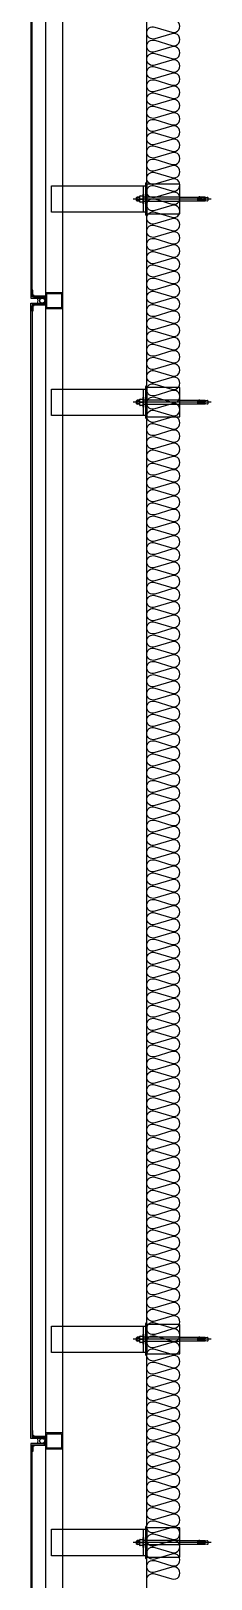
# Model space of a CAD drawing. Header units: millimetres. Extents: x -1320 to 172218, y -4077 to 50350.
# Drawn here: x 76350 to 76894, y 39832 to 44516 of the extents above; entities that cross this region are included whole.
import ezdxf

# ---------------------------------------------------------------- set-up
doc = ezdxf.new("R2010")
doc.units = ezdxf.units.MM
doc.header["$LTSCALE"] = 60
for name, color, linetype in [('A-ETC-8', 8, 'Continuous'), ('A-FIN', 6, 'Continuous'), ('INSUL', 8, 'Continuous'), ('ISL', 251, 'Continuous')]:
    doc.layers.add(name, color=color, linetype=linetype)

# ---------------------------------------------------------------- blocks, each defined once
blk = doc.blocks.new('A$C632c858f')
at = {"layer": 'A-ETC-8'}
blk.add_arc((-2.8, 0), 24, 341.8248, 18.1752, dxfattribs=at)
blk.add_ellipse((34, 0), major_axis=(7.59, 0), ratio=0.987937, dxfattribs=at)
blk = doc.blocks.new('A$Cae507117')
at = {"layer": 'A-ETC-8'}
for points in [[(-50, 0), (-50, -50), (0, -50), (0, 0)], [(-46.8, -3.2), (-46.8, -46.8), (-3.2, -46.8), (-3.2, -3.2)]]:
    blk.add_lwpolyline(points, close=True, dxfattribs=at)
blk = doc.blocks.new('너트 M12')
for p, q in [((-9, 0), (9, 0)), ((-9.5, -9), (-9.5, -0.5)), ((9, -9.5), (-9, -9.5)), ((0, -8.3), (0, -1.2)), ((9.5, -0.5), (9.5, -9))]:
    blk.add_line(p, q)
for centre, start, end in [((-9, -0.5), 90, 180), ((-9, -9), 180, 270), ((9, -0.5), 0, 90), ((9, -9), 270, 0)]:
    blk.add_arc(centre, 0.5, start, end)
at = {"extrusion": (0, 0, -1)}
for centre, major_axis, ratio, start_param, end_param in [((-4.8, -0.9), (-4.75, 0.31), 0.185359, -0.024388, 3.141593), ((4.8, -0.9), (4.75, 0.31), 0.185108, 3.141593, 6.30754), ((-4.8, -8.6), (4.75, 0.31), 0.187111, 0, 3.166211), ((4.8, -8.6), (-4.75, 0.31), 0.185991, 3.117121, 6.283185)]:
    blk.add_ellipse(centre, major_axis=major_axis, ratio=ratio, start_param=start_param, end_param=end_param, dxfattribs=at)
blk = doc.blocks.new('A$C5ebcaad0')
at = {"layer": 'A-ETC-8'}
for p, q in [((-449, -225), (-214, -225)), ((-439, -220.5), (-439, -229.5)), ((-437, -219), (-437.5, -219)), ((-437.5, -231), (-437, -231)), ((-426, -220.5), (-437, -219)), ((-437, -231), (-426, -229.5)), ((-431.6, -219.7), (-431.6, -221.5)), ((-431.6, -228.5), (-431.6, -230.2)), ((-431.1, -222.3), (-429.3, -223.5)), ((-431.1, -227.7), (-429.3, -226.5)), ((-415.6, -218.7), (-430.6, -218.7)), ((-430.6, -231.2), (-415.6, -231.2)), ((-421.1, -224), (-427.7, -224)), ((-421.1, -226), (-427.7, -226)), ((-426, -220.5), (-412, -220.5)), ((-426, -229.5), (-412, -229.5)), ((-420.6, -223.5), (-420.6, -223)), ((-420.6, -227), (-420.6, -226.5)), ((-416.6, -227), (-416.6, -223)), ((-415.6, -218.7), (-412.6, -218.7)), ((-415.6, -231.2), (-412.6, -231.2)), ((-412.6, -218.7), (-412.6, -231.2)), ((-412, -231), (-412, -219)), ((-409, -219), (-412, -219)), ((-412, -231), (-409, -231)), ((-409, -231), (-409, -219)), ((-355, -219), (-409, -219)), ((-409, -231), (-355, -231)), ((-355, -219), (-245.5, -219)), ((-245.5, -231), (-355, -231)), ((-234.2, -229.5), (-224, -229.5)), ((-234, -219), (-225.5, -219)), ((-234, -220.5), (-224, -220.5)), ((-234, -231), (-225.5, -231)), ((-225.5, -231), (-225.5, -219)), ((-224, -220.5), (-225.5, -219)), ((-224, -229.5), (-225.5, -231)), ((-224, -229.5), (-224, -220.5))]:
    blk.add_line(p, q, dxfattribs=at)
for points in [[(-255, -180.5), (-255, -269.5), (-355, -269.5), (-355, -180.5)], [(33.5, -185), (-251.5, -185), (-251.5, -265), (33.5, -265)], [(-251.5, -265), (-245.5, -265), (-245.5, -185), (-251.5, -185)], [(-245.5, -210), (-245.5, -240), (-243.5, -240), (-243.5, -210)]]:
    blk.add_lwpolyline(points, close=True, dxfattribs=at)
blk.add_lwpolyline([(-251.5, -177.5), (-251.5, -272.5, -0.414214), (-252.5, -273.5), (-255, -273.5), (-255, -176.5), (-252.5, -176.5, -0.414214)], format="xyb", close=True, dxfattribs=at)
for centre, radius, start, end in [((-437.5, -220.5), 1.5, 90, 180), ((-437.5, -229.5), 1.5, 180, 270), ((-430.6, -219.7), 1, 90, 180), ((-430.6, -221.5), 1, 180, 236.3099), ((-430.6, -228.5), 1, 123.6901, 180), ((-430.6, -230.2), 1, 180, 270), ((-427.7, -221), 3, 236.3099, 270), ((-427.7, -229), 3, 90, 123.6901), ((-421.1, -223.5), 0.5, 270, 0), ((-421.1, -226.5), 0.5, 0, 90), ((-418.6, -223), 2, 90, 180), ((-418.6, -227), 2, 180, 270), ((-418.6, -223), 2, 0, 90), ((-418.6, -227), 2, 270, 0)]:
    blk.add_arc(centre, radius, start, end, dxfattribs=at)
at = {"layer": 'A-ETC-8', "xscale": -1, "rotation": 90}
blk.add_blockref('너트 M12', (-243.5, -225), dxfattribs=at)

msp = doc.modelspace()

# ---------------------------------------------------------------- linework, layer by layer
at = {"layer": 'A-ETC-8'}
for p, q in [((76395, 680), (76395, 47016.9, 0)), ((76445, 47016.9, 0), (76445, 680))]:
    msp.add_line(p, q, dxfattribs=at)
at = {"layer": 'A-ETC-8', "elevation": 0}
for points in [[(76358, 43711.5), (76393, 43711.5), (76393, 43700.5), (76395, 43700.5), (76395, 43713.5), (76359.7, 43713.5, 0.226541), (76356, 43717.2), (76356, 43731.9), (76354, 43731.9), (76354, 43715.5, -0.414214)], [(76358, 43688.5), (76393, 43688.5), (76393, 43699.5), (76395, 43699.5), (76395, 43686.5), (76359.7, 43686.5, -0.226541), (76356, 43682.8), (76356, 43668.1), (76354, 43668.1), (76354, 43684.5, 0.414214)], [(76358, 40261.5), (76393, 40261.5), (76393, 40250.5), (76395, 40250.5), (76395, 40263.5), (76359.7, 40263.5, 0.226541), (76356, 40267.2), (76356, 40281.9), (76354, 40281.9), (76354, 40265.5, -0.414214)], [(76358, 40238.5), (76393, 40238.5), (76393, 40249.5), (76395, 40249.5), (76395, 40236.5), (76359.7, 40236.5, -0.226541), (76356, 40232.8), (76356, 40218.1), (76354, 40218.1), (76354, 40234.5, 0.414214)]]:
    msp.add_lwpolyline(points, format="xyb", close=True, dxfattribs=at)
at = {"layer": 'A-FIN', "elevation": 0}
for points in [[(76391, 47031), (76391, 47035), (76350, 47035), (76350, 43707.5), (76391, 43707.5), (76391, 43711.5), (76354, 43711.5), (76354, 47031), (76391, 47031)], [(76391, 40261.5), (76391, 40257.5), (76350, 40257.5), (76350, 43692.5), (76391, 43692.5), (76391, 43688.5), (76354, 43688.5), (76354, 40261.5), (76391, 40261.5)], [(76391, 40238.5), (76391, 40242.5), (76350, 40242.5), (76350, 36257.5), (76391, 36257.5), (76391, 36261.5), (76354, 36261.5), (76354, 40238.5), (76391, 40238.5)]]:
    msp.add_lwpolyline(points, close=True, dxfattribs=at)
at = {"layer": 'INSUL'}
msp.add_line((76700, -1050), (76700, 47000), dxfattribs=at)
at = {"layer": 'ISL', "elevation": 0}
msp.add_lwpolyline([(76700, 39830, -0.509267), (76724.2, 39847.7), (76775.8, 39832.4, 1.372593), (76775.8, 39867.7), (76724.2, 39852.4, -0.509267), (76700, 39870, -0.509267), (76724.2, 39887.7), (76775.8, 39872.4, 1.372593), (76775.8, 39907.7), (76724.2, 39892.4, -0.509267), (76700, 39910, -0.509267), (76724.2, 39927.7), (76775.8, 39912.4, 1.372593), (76775.8, 39947.7), (76724.2, 39932.4, -0.509267), (76700, 39950, -0.509267), (76724.2, 39967.7), (76775.8, 39952.4, 1.372593), (76775.8, 39987.7), (76724.2, 39972.4, -0.509267), (76700, 39990, -0.509267), (76724.2, 40007.7), (76775.8, 39992.4, 1.372593), (76775.8, 40027.7), (76724.2, 40012.4, -0.509267), (76700, 40030, -0.509267), (76724.2, 40047.7), (76775.8, 40032.4, 1.372593), (76775.8, 40067.7), (76724.2, 40052.4, -0.509267), (76700, 40070, -0.509267), (76724.2, 40087.7), (76775.8, 40072.4, 1.372593), (76775.8, 40107.7), (76724.2, 40092.4, -0.509267), (76700, 40110, -0.509267), (76724.2, 40127.7), (76775.8, 40112.4, 1.372593), (76775.8, 40147.7), (76724.2, 40132.4, -0.509267), (76700, 40150, -0.509267), (76724.2, 40167.7), (76775.8, 40152.4, 1.372593), (76775.8, 40187.7), (76724.2, 40172.4, -0.509267), (76700, 40190, -0.509267), (76724.2, 40207.7), (76775.8, 40192.4, 1.372593), (76775.8, 40227.7), (76724.2, 40212.4, -0.509267), (76700, 40230, -0.509267), (76724.2, 40247.7), (76775.8, 40232.4, 1.372593), (76775.8, 40267.7), (76724.2, 40252.4, -0.509267), (76700, 40270, -0.509267), (76724.2, 40287.7), (76775.8, 40272.4, 1.372593), (76775.8, 40307.7), (76724.2, 40292.4, -0.509267), (76700, 40310, -0.509267), (76724.2, 40327.7), (76775.8, 40312.4, 1.372593), (76775.8, 40347.7), (76724.2, 40332.4, -0.509267), (76700, 40350, -0.509267), (76724.2, 40367.7), (76775.8, 40352.4, 1.372593), (76775.8, 40387.7), (76724.2, 40372.4, -0.509267), (76700, 40390, -0.509267), (76724.2, 40407.7), (76775.8, 40392.4, 1.372593), (76775.8, 40427.7), (76724.2, 40412.4, -0.509267), (76700, 40430, -0.509267), (76724.2, 40447.7), (76775.8, 40432.4, 1.372593), (76775.8, 40467.7), (76724.2, 40452.4, -0.509267), (76700, 40470, -0.509267), (76724.2, 40487.7), (76775.8, 40472.4, 1.372593), (76775.8, 40507.7), (76724.2, 40492.4, -0.509267), (76700, 40510, -0.509267), (76724.2, 40527.7), (76775.8, 40512.4, 1.372593), (76775.8, 40547.7), (76724.2, 40532.4, -0.509267), (76700, 40550, -0.509267), (76724.2, 40567.7), (76775.8, 40552.4, 1.372593), (76775.8, 40587.7), (76724.2, 40572.4, -0.509267), (76700, 40590, -0.509267), (76724.2, 40607.7), (76775.8, 40592.4, 1.372593), (76775.8, 40627.7), (76724.2, 40612.4, -0.509267), (76700, 40630, -0.509267), (76724.2, 40647.7), (76775.8, 40632.4, 1.372593), (76775.8, 40667.7), (76724.2, 40652.4, -0.509267), (76700, 40670, -0.509267), (76724.2, 40687.7), (76775.8, 40672.4, 1.372593), (76775.8, 40707.7), (76724.2, 40692.4, -0.509267), (76700, 40710, -0.509267), (76724.2, 40727.7), (76775.8, 40712.4, 1.372593), (76775.8, 40747.7), (76724.2, 40732.4, -0.509267), (76700, 40750, -0.509267), (76724.2, 40767.7), (76775.8, 40752.4, 1.372593), (76775.8, 40787.7), (76724.2, 40772.4, -0.509267), (76700, 40790, -0.509267), (76724.2, 40807.7), (76775.8, 40792.4, 1.372593), (76775.8, 40827.7), (76724.2, 40812.4, -0.509267), (76700, 40830, -0.509267), (76724.2, 40847.7), (76775.8, 40832.4, 1.372593), (76775.8, 40867.7), (76724.2, 40852.4, -0.509267), (76700, 40870, -0.509267), (76724.2, 40887.7), (76775.8, 40872.4, 1.372593), (76775.8, 40907.7), (76724.2, 40892.4, -0.509267), (76700, 40910, -0.509267), (76724.2, 40927.7), (76775.8, 40912.4, 1.372593), (76775.8, 40947.7), (76724.2, 40932.4, -0.509267), (76700, 40950, -0.509267), (76724.2, 40967.7), (76775.8, 40952.4, 1.372593), (76775.8, 40987.7), (76724.2, 40972.4, -0.509267), (76700, 40990, -0.509267), (76724.2, 41007.7), (76775.8, 40992.4, 1.372593), (76775.8, 41027.7), (76724.2, 41012.4, -0.509267), (76700, 41030, -0.509267), (76724.2, 41047.7), (76775.8, 41032.4, 1.372593), (76775.8, 41067.7), (76724.2, 41052.4, -0.509267), (76700, 41070, -0.509267), (76724.2, 41087.7), (76775.8, 41072.4, 1.372593), (76775.8, 41107.7), (76724.2, 41092.4, -0.509267), (76700, 41110, -0.509267), (76724.2, 41127.7), (76775.8, 41112.4, 1.372593), (76775.8, 41147.7), (76724.2, 41132.4, -0.509267), (76700, 41150, -0.509267), (76724.2, 41167.7), (76775.8, 41152.4, 1.372593), (76775.8, 41187.7), (76724.2, 41172.4, -0.509267), (76700, 41190, -0.509267), (76724.2, 41207.7), (76775.8, 41192.4, 1.372593), (76775.8, 41227.7), (76724.2, 41212.4, -0.509267), (76700, 41230, -0.509267), (76724.2, 41247.7), (76775.8, 41232.4, 1.372593), (76775.8, 41267.7), (76724.2, 41252.4, -0.509267), (76700, 41270, -0.509267), (76724.2, 41287.7), (76775.8, 41272.4, 1.372593), (76775.8, 41307.7), (76724.2, 41292.4, -0.509267), (76700, 41310, -0.509267), (76724.2, 41327.7), (76775.8, 41312.4, 1.372593), (76775.8, 41347.7), (76724.2, 41332.4, -0.509267), (76700, 41350, -0.509267), (76724.2, 41367.7), (76775.8, 41352.4, 1.372593), (76775.8, 41387.7), (76724.2, 41372.4, -0.509267), (76700, 41390, -0.509267), (76724.2, 41407.7), (76775.8, 41392.4, 1.372593), (76775.8, 41427.7), (76724.2, 41412.4, -0.509267), (76700, 41430, -0.509267), (76724.2, 41447.7), (76775.8, 41432.4, 1.372593), (76775.8, 41467.7), (76724.2, 41452.4, -0.509267), (76700, 41470, -0.509267), (76724.2, 41487.7), (76775.8, 41472.4, 1.372593), (76775.8, 41507.7), (76724.2, 41492.4, -0.509267), (76700, 41510, -0.509267), (76724.2, 41527.7), (76775.8, 41512.4, 1.372593), (76775.8, 41547.7), (76724.2, 41532.4, -0.509267), (76700, 41550, -0.509267), (76724.2, 41567.7), (76775.8, 41552.4, 1.372593), (76775.8, 41587.7), (76724.2, 41572.4, -0.509267), (76700, 41590, -0.509267), (76724.2, 41607.7), (76775.8, 41592.4, 1.372593), (76775.8, 41627.7), (76724.2, 41612.4, -0.509267), (76700, 41630, -0.509267), (76724.2, 41647.7), (76775.8, 41632.4, 1.372593), (76775.8, 41667.7), (76724.2, 41652.4, -0.509267), (76700, 41670, -0.509267), (76724.2, 41687.7), (76775.8, 41672.4, 1.372593), (76775.8, 41707.7), (76724.2, 41692.4, -0.509267), (76700, 41710, -0.509267), (76724.2, 41727.7), (76775.8, 41712.4, 1.372593), (76775.8, 41747.7), (76724.2, 41732.4, -0.509267), (76700, 41750, -0.509267), (76724.2, 41767.7), (76775.8, 41752.4, 1.372593), (76775.8, 41787.7), (76724.2, 41772.4, -0.509267), (76700, 41790, -0.509267), (76724.2, 41807.7), (76775.8, 41792.4, 1.372593), (76775.8, 41827.7), (76724.2, 41812.4, -0.509267), (76700, 41830, -0.509267), (76724.2, 41847.7), (76775.8, 41832.4, 1.372593), (76775.8, 41867.7), (76724.2, 41852.4, -0.509267), (76700, 41870, -0.509267), (76724.2, 41887.7), (76775.8, 41872.4, 1.372593), (76775.8, 41907.7), (76724.2, 41892.4, -0.509267), (76700, 41910, -0.509267), (76724.2, 41927.7), (76775.8, 41912.4, 1.372593), (76775.8, 41947.7), (76724.2, 41932.4, -0.509267), (76700, 41950, -0.509267), (76724.2, 41967.7), (76775.8, 41952.4, 1.372593), (76775.8, 41987.7), (76724.2, 41972.4, -0.509267), (76700, 41990, -0.509267), (76724.2, 42007.7), (76775.8, 41992.4, 1.372593), (76775.8, 42027.7), (76724.2, 42012.4, -0.509267), (76700, 42030, -0.509267), (76724.2, 42047.7), (76775.8, 42032.4, 1.372593), (76775.8, 42067.7), (76724.2, 42052.4, -0.509267), (76700, 42070, -0.509267), (76724.2, 42087.7), (76775.8, 42072.4, 1.372593), (76775.8, 42107.7), (76724.2, 42092.4, -0.509267), (76700, 42110, -0.509267), (76724.2, 42127.7), (76775.8, 42112.4, 1.372593), (76775.8, 42147.7), (76724.2, 42132.4, -0.509267), (76700, 42150, -0.509267), (76724.2, 42167.7), (76775.8, 42152.4, 1.372593), (76775.8, 42187.7), (76724.2, 42172.4, -0.509267), (76700, 42190, -0.509267), (76724.2, 42207.7), (76775.8, 42192.4, 1.372593), (76775.8, 42227.7), (76724.2, 42212.4, -0.509267), (76700, 42230, -0.509267), (76724.2, 42247.7), (76775.8, 42232.4, 1.372593), (76775.8, 42267.7), (76724.2, 42252.4, -0.509267), (76700, 42270, -0.509267), (76724.2, 42287.7), (76775.8, 42272.4, 1.372593), (76775.8, 42307.7), (76724.2, 42292.4, -0.509267), (76700, 42310, -0.509267), (76724.2, 42327.7), (76775.8, 42312.4, 1.372593), (76775.8, 42347.7), (76724.2, 42332.4, -0.509267), (76700, 42350, -0.509267), (76724.2, 42367.7), (76775.8, 42352.4, 1.372593), (76775.8, 42387.7), (76724.2, 42372.4, -0.509267), (76700, 42390, -0.509267), (76724.2, 42407.7), (76775.8, 42392.4, 1.372593), (76775.8, 42427.7), (76724.2, 42412.4, -0.509267), (76700, 42430, -0.509267), (76724.2, 42447.7), (76775.8, 42432.4, 1.372593), (76775.8, 42467.7), (76724.2, 42452.4, -0.509267), (76700, 42470, -0.509267), (76724.2, 42487.7), (76775.8, 42472.4, 1.372593), (76775.8, 42507.7), (76724.2, 42492.4, -0.509267), (76700, 42510, -0.509267), (76724.2, 42527.7), (76775.8, 42512.4, 1.372593), (76775.8, 42547.7), (76724.2, 42532.4, -0.509267), (76700, 42550, -0.509267), (76724.2, 42567.7), (76775.8, 42552.4, 1.372593), (76775.8, 42587.7), (76724.2, 42572.4, -0.509267), (76700, 42590, -0.509267), (76724.2, 42607.7), (76775.8, 42592.4, 1.372593), (76775.8, 42627.7), (76724.2, 42612.4, -0.509267), (76700, 42630, -0.509267), (76724.2, 42647.7), (76775.8, 42632.4, 1.372593), (76775.8, 42667.7), (76724.2, 42652.4, -0.509267), (76700, 42670, -0.509267), (76724.2, 42687.7), (76775.8, 42672.4, 1.372593), (76775.8, 42707.7), (76724.2, 42692.4, -0.509267), (76700, 42710, -0.509267), (76724.2, 42727.7), (76775.8, 42712.4, 1.372593), (76775.8, 42747.7), (76724.2, 42732.4, -0.509267), (76700, 42750, -0.509267), (76724.2, 42767.7), (76775.8, 42752.4, 1.372593), (76775.8, 42787.7), (76724.2, 42772.4, -0.509267), (76700, 42790, -0.509267), (76724.2, 42807.7), (76775.8, 42792.4, 1.372593), (76775.8, 42827.7), (76724.2, 42812.4, -0.509267), (76700, 42830, -0.509267), (76724.2, 42847.7), (76775.8, 42832.4, 1.372593), (76775.8, 42867.7), (76724.2, 42852.4, -0.509267), (76700, 42870, -0.509267), (76724.2, 42887.7), (76775.8, 42872.4, 1.372593), (76775.8, 42907.7), (76724.2, 42892.4, -0.509267), (76700, 42910, -0.509267), (76724.2, 42927.7), (76775.8, 42912.4, 1.372593), (76775.8, 42947.7), (76724.2, 42932.4, -0.509267), (76700, 42950, -0.509267), (76724.2, 42967.7), (76775.8, 42952.4, 1.372593), (76775.8, 42987.7), (76724.2, 42972.4, -0.509267), (76700, 42990, -0.509267), (76724.2, 43007.7), (76775.8, 42992.4, 1.372593), (76775.8, 43027.7), (76724.2, 43012.4, -0.509267), (76700, 43030, -0.509267), (76724.2, 43047.7), (76775.8, 43032.4, 1.372593), (76775.8, 43067.7), (76724.2, 43052.4, -0.509267), (76700, 43070, -0.509267), (76724.2, 43087.7), (76775.8, 43072.4, 1.372593), (76775.8, 43107.7), (76724.2, 43092.4, -0.509267), (76700, 43110, -0.509267), (76724.2, 43127.7), (76775.8, 43112.4, 1.372593), (76775.8, 43147.7), (76724.2, 43132.4, -0.509267), (76700, 43150, -0.509267), (76724.2, 43167.7), (76775.8, 43152.4, 1.372593), (76775.8, 43187.7), (76724.2, 43172.4, -0.509267), (76700, 43190, -0.509267), (76724.2, 43207.7), (76775.8, 43192.4, 1.372593), (76775.8, 43227.7), (76724.2, 43212.4, -0.509267), (76700, 43230, -0.509267), (76724.2, 43247.7), (76775.8, 43232.4, 1.372593), (76775.8, 43267.7), (76724.2, 43252.4, -0.509267), (76700, 43270, -0.509267), (76724.2, 43287.7), (76775.8, 43272.4, 1.372593), (76775.8, 43307.7), (76724.2, 43292.4, -0.509267), (76700, 43310, -0.509267), (76724.2, 43327.7), (76775.8, 43312.4, 1.372593), (76775.8, 43347.7), (76724.2, 43332.4, -0.509267), (76700, 43350, -0.509267), (76724.2, 43367.7), (76775.8, 43352.4, 1.372593), (76775.8, 43387.7), (76724.2, 43372.4, -0.509267), (76700, 43390, -0.509267), (76724.2, 43407.7), (76775.8, 43392.4, 1.372593), (76775.8, 43427.7), (76724.2, 43412.4, -0.509267), (76700, 43430, -0.509267), (76724.2, 43447.7), (76775.8, 43432.4, 1.372593), (76775.8, 43467.7), (76724.2, 43452.4, -0.509267), (76700, 43470, -0.509267), (76724.2, 43487.7), (76775.8, 43472.4, 1.372593), (76775.8, 43507.7), (76724.2, 43492.4, -0.509267), (76700, 43510, -0.509267), (76724.2, 43527.7), (76775.8, 43512.4, 1.372593), (76775.8, 43547.7), (76724.2, 43532.4, -0.509267), (76700, 43550, -0.509267), (76724.2, 43567.7), (76775.8, 43552.4, 1.372593), (76775.8, 43587.7), (76724.2, 43572.4, -0.509267), (76700, 43590, -0.509267), (76724.2, 43607.7), (76775.8, 43592.4, 1.372593), (76775.8, 43627.7), (76724.2, 43612.4, -0.509267), (76700, 43630, -0.509267), (76724.2, 43647.7), (76775.8, 43632.4, 1.372593), (76775.8, 43667.7), (76724.2, 43652.4, -0.509267), (76700, 43670, -0.509267), (76724.2, 43687.7), (76775.8, 43672.4, 1.372593), (76775.8, 43707.7), (76724.2, 43692.4, -0.509267), (76700, 43710, -0.509267), (76724.2, 43727.7), (76775.8, 43712.4, 1.372593), (76775.8, 43747.7), (76724.2, 43732.4, -0.509267), (76700, 43750, -0.509267), (76724.2, 43767.7), (76775.8, 43752.4, 1.372593), (76775.8, 43787.7), (76724.2, 43772.4, -0.509267), (76700, 43790, -0.509267), (76724.2, 43807.7), (76775.8, 43792.4, 1.372593), (76775.8, 43827.7), (76724.2, 43812.4, -0.509267), (76700, 43830, -0.509267), (76724.2, 43847.7), (76775.8, 43832.4, 1.372593), (76775.8, 43867.7), (76724.2, 43852.4, -0.509267), (76700, 43870, -0.509267), (76724.2, 43887.7), (76775.8, 43872.4, 1.372593), (76775.8, 43907.7), (76724.2, 43892.4, -0.509267), (76700, 43910, -0.509267), (76724.2, 43927.7), (76775.8, 43912.4, 1.372593), (76775.8, 43947.7), (76724.2, 43932.4, -0.509267), (76700, 43950, -0.509267), (76724.2, 43967.7), (76775.8, 43952.4, 1.372593), (76775.8, 43987.7), (76724.2, 43972.4, -0.509267), (76700, 43990, -0.509267), (76724.2, 44007.7), (76775.8, 43992.4, 1.372593), (76775.8, 44027.7), (76724.2, 44012.4, -0.509267), (76700, 44030, -0.509267), (76724.2, 44047.7), (76775.8, 44032.4, 1.372593), (76775.8, 44067.7), (76724.2, 44052.4, -0.509267), (76700, 44070, -0.509267), (76724.2, 44087.7), (76775.8, 44072.4, 1.372593), (76775.8, 44107.7), (76724.2, 44092.4, -0.509267), (76700, 44110, -0.509267), (76724.2, 44127.7), (76775.8, 44112.4, 1.372593), (76775.8, 44147.7), (76724.2, 44132.4, -0.509267), (76700, 44150, -0.509267), (76724.2, 44167.7), (76775.8, 44152.4, 1.372593), (76775.8, 44187.7), (76724.2, 44172.4, -0.509267), (76700, 44190, -0.509267), (76724.2, 44207.7), (76775.8, 44192.4, 1.372593), (76775.8, 44227.7), (76724.2, 44212.4, -0.509267), (76700, 44230, -0.509267), (76724.2, 44247.7), (76775.8, 44232.4, 1.372593), (76775.8, 44267.7), (76724.2, 44252.4, -0.509267), (76700, 44270, -0.509267), (76724.2, 44287.7), (76775.8, 44272.4, 1.372593), (76775.8, 44307.7), (76724.2, 44292.4, -0.509267), (76700, 44310, -0.509267), (76724.2, 44327.7), (76775.8, 44312.4, 1.372593), (76775.8, 44347.7), (76724.2, 44332.4, -0.509267), (76700, 44350, -0.509267), (76724.2, 44367.7), (76775.8, 44352.4, 1.372593), (76775.8, 44387.7), (76724.2, 44372.4, -0.509267), (76700, 44390, -0.509267), (76724.2, 44407.7), (76775.8, 44392.4, 1.372593), (76775.8, 44427.7), (76724.2, 44412.4, -0.509267), (76700, 44430, -0.509267), (76724.2, 44447.7), (76775.8, 44432.4, 1.372593), (76775.8, 44467.7), (76724.2, 44452.4, -0.509267), (76700, 44470, -0.509267), (76724.2, 44487.7), (76775.8, 44472.4, 1.372593), (76775.8, 44507.7), (76724.2, 44492.4, -0.509267), (76700, 44510, -0.509267), (76724.2, 44527.7), (76775.8, 44512.4, 1.372593), (76775.8, 44547.7)], format="xyb", dxfattribs=at)

# ---------------------------------------------------------------- block references
at = {"layer": 'A-ETC-8', "xscale": -1}
for p in [(76445, 44232.5), (76445, 43617.5), (76445, 40782.5), (76445, 40167.5)]:
    msp.add_blockref('A$C5ebcaad0', p, dxfattribs=at)
at = {"layer": 'A-ETC-8'}
for p in [(76350, 43700), (76350, 40250)]:
    msp.add_blockref('A$C632c858f', p, dxfattribs=at)
at = {"layer": 'A-ETC-8', "xscale": -1, "rotation": 180}
for p in [(76445, 43675), (76445, 40225)]:
    msp.add_blockref('A$Cae507117', p, dxfattribs=at)

doc.saveas('drawing.dxf')
